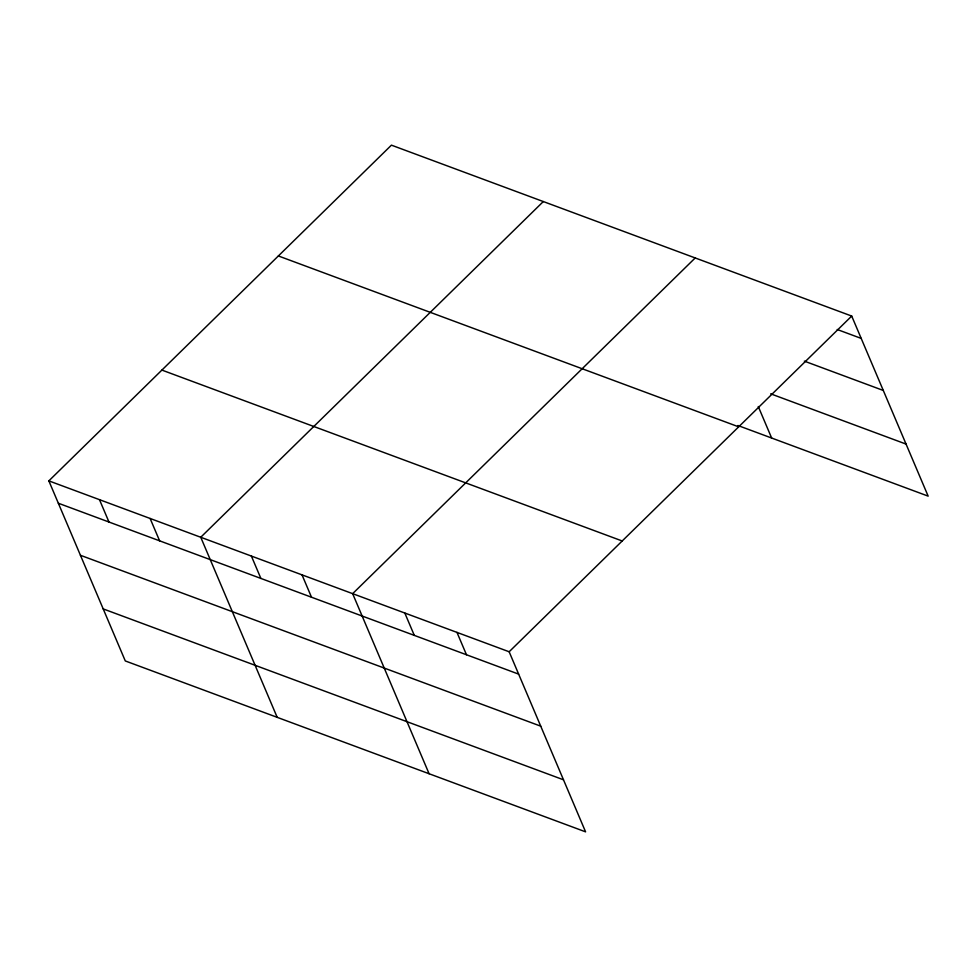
<?xml version="1.0" encoding="UTF-8"?>
<svg xmlns="http://www.w3.org/2000/svg" width="977" height="977" viewBox="0 0 977 977"><rect width="100%" height="100%" fill="white"/><g stroke="black" fill="none" stroke-linecap="round" stroke-linejoin="round"><path stroke-width="1.47" d="M48.85 480.867L509.151 651.769L585.577 831.842L125.288 660.941L48.85 480.867L391.423 145.158L851.712 316.06L928.15 496.133L737.891 425.496M543.31 201.555L200.749 537.265L277.187 717.338M695.209 257.952L352.648 593.662L429.086 773.735M509.151 651.769L851.712 316.06M837.228 329.505L861.201 338.408M804.34 361.136L883.293 390.458M770.706 393.829L906.058 444.083M278.372 255.95L738.661 426.839M161.901 370.088L622.19 540.977M58.339 503.228L518.628 674.118M80.432 555.278L540.733 726.167M103.196 608.903L563.485 779.793M758.274 406.517L771.647 438.026M456.98 632.4L466.469 654.749M404.808 613.031L414.297 635.38M302.015 574.867L311.504 597.216M251.382 556.06L260.871 578.421M150.116 518.469L159.605 540.818M99.483 499.674L108.972 522.023"/></g></svg>
